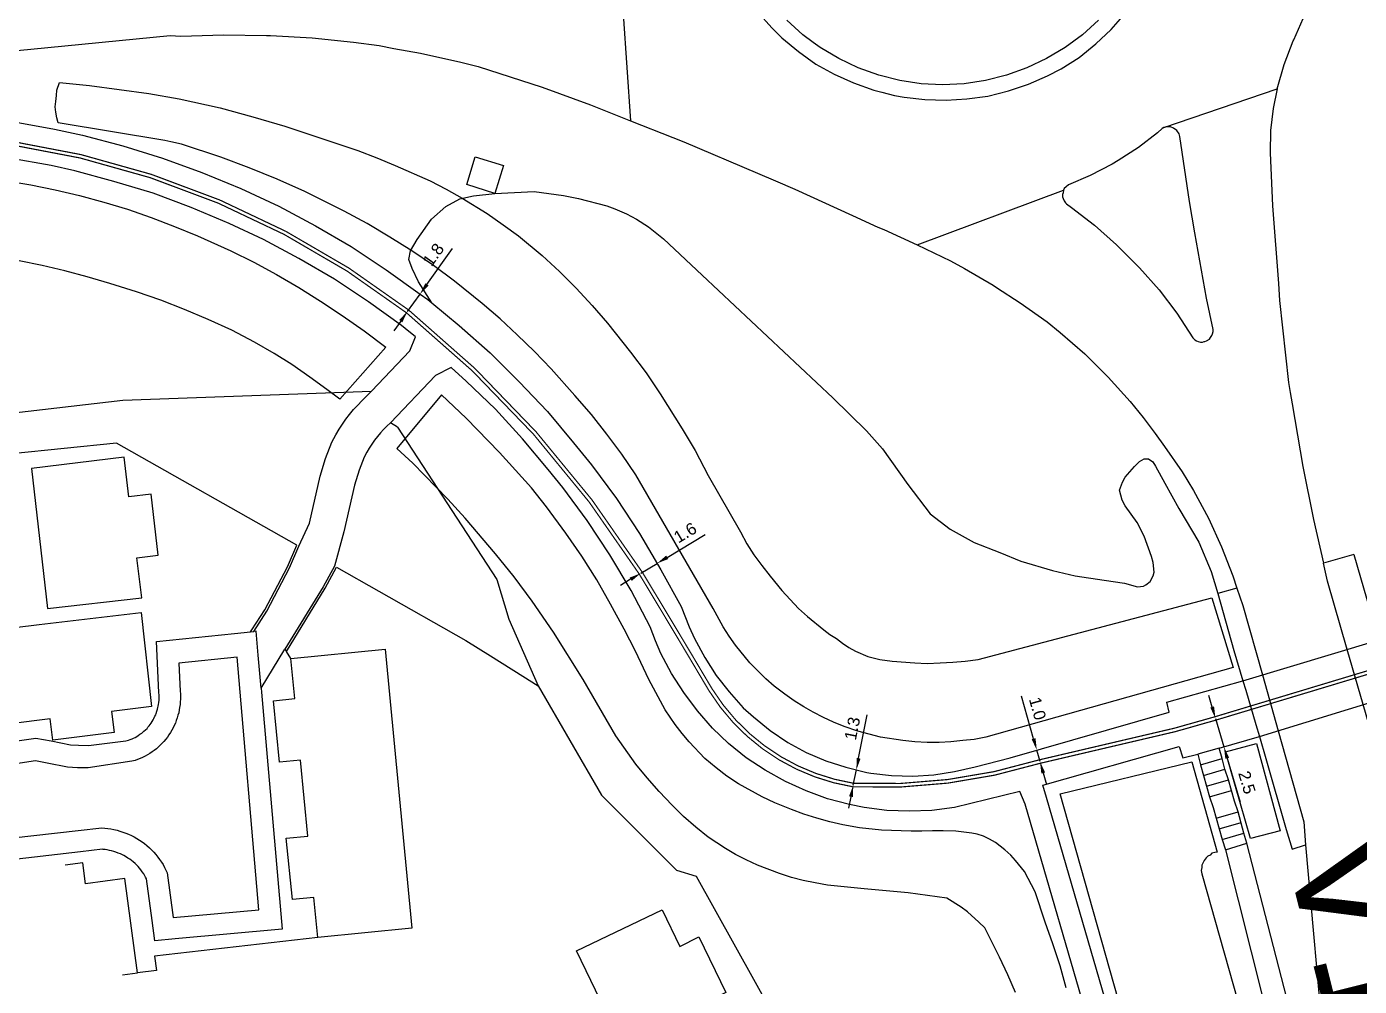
# Model space of a CAD drawing. Header units: millimetres. Extents: x 111502 to 977541, y 8702 to 1044108.
# Drawn here: x 488531.1 to 488643.5, y 238380.5 to 238461.4 of the extents above; entities that cross this region are included whole.
import ezdxf

# ---------------------------------------------------------------- set-up
doc = ezdxf.new("R2010")
doc.units = ezdxf.units.MM
doc.header["$LTSCALE"] = 0.25
doc.linetypes.add('DASHED2', pattern=[9.525, 6.35, -3.175])
for name, color, linetype in [('E HVSS As Laid Dimensions', 30, 'Continuous'), ('E HVSS As Laid HV', 10, 'Continuous'), ('X HVSS Site Background', 8, 'Continuous')]:
    doc.layers.add(name, color=color, linetype=linetype)
doc.styles.add('Arial', font='arial.ttf')
doc.dimstyles.new('HVSS AsLaid', dxfattribs={"dimtxt": 1, "dimasz": 1, "dimexe": 0, "dimexo": 0, "dimgap": 0.5, "dimtad": 1, "dimdec": 1, "dimzin": 1, "dimdsep": 46, "dimtxsty": 'Arial', "dimcen": 0.09, "dimadec": 0, "dimazin": 0, "dimtfac": 1, "dimtdec": 1, "dimtmove": 0, "dimatfit": 3, "dimfxl": 1, "dimtolj": 1, "dimtzin": 0, "dimarcsym": 0})

# ---------------------------------------------------------------- blocks, each defined once
blk = doc.blocks.new('OS MAP 060722')
at = {"layer": 'X HVSS Site Background'}
for points in [[(-217.83, -663.61), (-216.63, -664.96), (-215.78, -665.81), (-214.38, -666.96), (-212.93, -668.01), (-211.38, -668.86), (-209.73, -669.61), (-208.03, -670.21), (-207.34, -670.39), (-206.28, -670.66), (-205.48, -670.81), (-203.73, -671.01), (-201.93, -671.06), (-200.18, -670.96), (-198.43, -670.71), (-196.68, -670.26), (-194.98, -669.71), (-193.38, -669.01), (-192.23, -668.41), (-190.73, -667.46), (-189.33, -666.31), (-188.03, -665.11), (-186.83, -663.76)], [(-189.1, -664.32), (-190.45, -665.54), (-191.91, -666.63), (-193.48, -667.56), (-195.12, -668.34), (-196.84, -668.96), (-198.61, -669.4), (-200.41, -669.67), (-202.23, -669.76), (-204.05, -669.67), (-205.85, -669.4), (-207.62, -668.96), (-209.34, -668.34), (-210.99, -667.56), (-212.55, -666.63), (-213.15, -666.21), (-214.01, -665.54), (-215.36, -664.32)], [(-229.17, -663.82), (-228.54, -672.79)], [(-174.03, -670.11), (-173.43, -668.06), (-172.68, -666.06), (-172.63, -665.96), (-171.83, -664.16)], [(-295.23, -668.31), (-279.08, -666.76), (-267.33, -665.61), (-266.43, -665.66), (-262.83, -665.56), (-259.23, -665.61), (-258.88, -665.61), (-255.38, -665.81), (-251.88, -666.16), (-249.73, -666.46), (-248.49, -666.69), (-246.23, -667.11), (-242.83, -667.86), (-241.38, -668.21), (-235.98, -669.96), (-231.92, -671.45), (-231.63, -671.56), (-228.54, -672.79)], [(-179.53, -713.01), (-177.73, -718.91), (-198.58, -724.76), (-199.58, -724.96), (-200.53, -725.06), (-201.53, -725.16), (-202.53, -725.21), (-203.53, -725.21), (-204.58, -725.16), (-205.58, -725.06), (-207.48, -724.76), (-209.38, -724.26), (-210.53, -723.86), (-211.43, -723.51), (-212.28, -723.11), (-213.13, -722.66), (-213.93, -722.21), (-214.73, -721.71), (-215.53, -721.16), (-216.43, -720.46), (-217.13, -719.86), (-218.48, -718.51), (-219.68, -717.01), (-220.23, -716.26), (-220.73, -715.46), (-221.58, -713.91), (-228.08, -702.66), (-229.28, -700.91), (-230.53, -699.21), (-231.83, -697.56), (-233.23, -695.96), (-235.23, -693.71), (-236.63, -692.26), (-238.08, -690.86), (-239.53, -689.51), (-241.03, -688.21), (-243.38, -686.31), (-245.13, -685.01), (-246.98, -683.76), (-248.83, -682.61), (-250.73, -681.46), (-252.68, -680.41), (-255.98, -678.76), (-258.33, -677.71), (-260.68, -676.76), (-263.08, -675.86), (-266.38, -674.76), (-267.28, -674.56), (-267.78, -674.46), (-276.78, -672.96), (-276.88, -672.56), (-276.98, -672.06), (-277.03, -671.61), (-276.98, -671.16), (-276.93, -670.66), (-276.88, -670.21), (-276.68, -669.56)], [(-276.68, -669.56), (-274.13, -669.81), (-269.13, -670.51), (-266.58, -670.96), (-263.13, -671.71), (-260.38, -672.46), (-257.68, -673.26), (-253.13, -674.76), (-251.53, -675.31), (-249.93, -675.91), (-248.38, -676.56), (-245.43, -677.86), (-244.08, -678.56), (-242.73, -679.31), (-240.63, -680.61), (-239.28, -681.56), (-237.98, -682.51), (-235.98, -684.16), (-234.53, -685.51), (-233.13, -686.91), (-231.78, -688.36), (-230.48, -689.86), (-228.53, -692.31), (-227.23, -694.06), (-226.03, -695.81), (-224.18, -698.76), (-223.08, -700.61), (-221.98, -702.71), (-219.28, -707.46), (-218.73, -708.46), (-218.13, -709.41), (-217.48, -710.31), (-216.78, -711.21), (-215.78, -712.41), (-214.38, -713.91), (-213.63, -714.61), (-212.23, -715.71), (-211.73, -716.11), (-211.18, -716.46), (-210.68, -716.86), (-210.13, -717.21), (-209.58, -717.51), (-208.53, -717.96), (-207.53, -718.21), (-206.48, -718.36), (-204.58, -718.51), (-203.53, -718.56), (-202.43, -718.51), (-201.38, -718.46), (-200.33, -718.36), (-199.23, -718.21), (-179.53, -713.01)], [(-183.58, -673.36), (-174.03, -670.11)], [(-174.03, -670.11), (-174.38, -671.76), (-174.58, -673.61), (-174.63, -675.51), (-174.43, -679.96), (-173.93, -686.51), (-173.83, -687.96), (-173.08, -694.86), (-172.94, -695.72), (-172.78, -696.66), (-171.88, -701.96), (-170.98, -706.41), (-170.13, -710.11)], [(-280.63, -672.86), (-277.08, -673.51), (-274.73, -674.01), (-271.33, -674.91), (-267.98, -675.96), (-264.68, -677.16), (-261.38, -678.51), (-258.18, -680.01), (-255.08, -681.66), (-252.08, -683.41), (-249.13, -685.36), (-246.28, -687.41), (-245.63, -687.86), (-245.28, -688.15)], [(-228.54, -672.79), (-224.98, -674.21), (-224.03, -674.56), (-217.83, -677.22), (-216.33, -677.86), (-214.68, -678.56), (-209.82, -680.78), (-207.68, -681.76), (-207.18, -681.96), (-204.38, -683.26)], [(-192.03, -678.66), (-192.08, -678.86), (-192.13, -679.01), (-192.13, -679.21), (-192.08, -679.36), (-191.98, -679.56), (-191.88, -679.71), (-191.78, -679.81), (-191.38, -680.11), (-189.43, -681.61), (-187.58, -683.26), (-185.63, -685.21), (-183.98, -687.06), (-182.48, -689.01), (-181.13, -691.11), (-180.98, -691.26), (-180.83, -691.36), (-180.68, -691.41), (-180.48, -691.46), (-180.33, -691.46), (-180.18, -691.42), (-180.13, -691.41), (-179.98, -691.36), (-179.73, -691.21), (-179.64, -691.08), (-179.53, -690.91), (-179.48, -690.76), (-179.43, -690.56), (-179.43, -690.41), (-179.98, -687.76), (-180.98, -682.26), (-181.43, -679.61), (-182.23, -674.11), (-182.28, -673.91), (-182.48, -673.61), (-182.78, -673.41), (-183.03, -673.31), (-183.38, -673.31), (-183.58, -673.36)], [(-183.58, -673.36), (-183.73, -673.46), (-184.13, -673.81), (-185.73, -675.06), (-187.43, -676.16), (-187.93, -676.46), (-189.78, -677.41), (-191.63, -678.21), (-191.83, -678.36), (-191.98, -678.51), (-192.03, -678.66)], [(-250.38, -695.6), (-247.14, -692.21), (-246.67, -691.01), (-247.53, -690.31), (-247.83, -690.06), (-250.63, -688.06), (-253.48, -686.16), (-256.48, -684.41), (-259.48, -682.81), (-262.38, -681.46), (-265.58, -680.11), (-268.78, -678.91), (-272.08, -677.91), (-275.38, -677.01), (-277.38, -676.56), (-280.88, -675.96)], [(-239.97, -678.92), (-242.34, -678.18), (-241.62, -675.85), (-239.25, -676.58), (-239.97, -678.92)], [(-281.13, -677.86), (-279.08, -678.21), (-277.03, -678.61), (-274.98, -679.11), (-272.93, -679.66), (-270.93, -680.26), (-268.93, -680.96), (-266.98, -681.71), (-265.03, -682.51), (-262.23, -683.76), (-260.28, -684.71), (-258.38, -685.76), (-256.48, -686.86), (-254.68, -688.01), (-252.83, -689.21), (-250.98, -690.51), (-249.15, -691.89), (-253.04, -696.28)], [(-245.28, -688.15), (-246.4, -686.37), (-246.95, -685.25), (-247.21, -684.49), (-247.09, -683.76), (-246.53, -682.81), (-245.3, -681.09), (-244.1, -680.03), (-242.93, -679.39), (-241.78, -679.14), (-239.97, -678.92)], [(-239.97, -678.92), (-236.66, -678.75), (-234.18, -679.1), (-232.92, -679.35), (-230.52, -679.98), (-229.85, -680.22), (-228.87, -680.64), (-228.02, -681.09), (-227.03, -681.74), (-225.75, -682.75), (-222.5, -685.82), (-211.48, -696.15), (-208.66, -698.95), (-207.31, -700.47), (-205.17, -703.48), (-203.28, -705.93), (-201.6, -707.23), (-199.56, -708.35), (-197.42, -709.2), (-195.63, -709.94), (-192.98, -710.73), (-191.06, -711.16), (-188.61, -711.54), (-186.91, -711.78), (-185.81, -712.09), (-185.31, -712.04), (-185.09, -711.94), (-184.74, -711.65), (-184.47, -711.17), (-184.4, -710.86), (-184.49, -710.04), (-184.63, -709.55), (-185.24, -707.82), (-185.84, -706.68), (-186.84, -705.26), (-187.1, -704.79), (-187.33, -703.94), (-187.08, -703.26), (-186.85, -702.86), (-186.06, -701.94), (-185.63, -701.52), (-185.24, -701.29), (-184.88, -701.31), (-184.52, -701.55), (-184.29, -701.93), (-183.51, -703.35), (-182.32, -705.48), (-180.63, -708.32), (-179.59, -710.81), (-179.03, -712.66)], [(-204.38, -683.26), (-192.03, -678.66)], [(-253.04, -696.28), (-254.13, -695.46), (-255.58, -694.41), (-257.08, -693.36), (-258.58, -692.41), (-260.23, -691.46), (-262.13, -690.46), (-264.13, -689.56), (-266.13, -688.71), (-268.13, -687.91), (-270.18, -687.21), (-272.43, -686.51), (-274.33, -685.96), (-276.23, -685.46), (-278.13, -685.01), (-280.08, -684.61)], [(-204.38, -683.26), (-201.58, -684.61), (-200.38, -685.26), (-197.98, -686.66), (-197.69, -686.85), (-195.68, -688.16), (-193.43, -689.76), (-192.33, -690.66), (-190.23, -692.46), (-188.28, -694.41), (-186.43, -696.46), (-185.33, -697.81), (-184.32, -699.18), (-183.53, -700.26), (-182.03, -702.41), (-181.08, -703.96), (-179.83, -706.31), (-178.73, -708.71), (-177.78, -711.16), (-177.43, -712.21)], [(-245.28, -688.15), (-242.98, -690.06), (-240.38, -692.36), (-237.93, -694.81), (-235.53, -697.31), (-233.33, -699.96), (-231.83, -701.81), (-229.73, -704.66), (-227.78, -707.61), (-225.98, -710.66), (-224.28, -713.76), (-223.58, -715.46), (-223.13, -716.46), (-222.28, -718.06), (-221.33, -719.56), (-220.23, -720.96), (-219.03, -722.31), (-218.18, -723.06), (-216.78, -724.21), (-215.28, -725.21), (-213.73, -726.06), (-212.08, -726.76), (-210.38, -727.31), (-208.63, -727.76), (-208.28, -727.81), (-206.53, -728.01), (-204.73, -728.06), (-202.98, -727.96), (-201.23, -727.66), (-199.48, -727.26), (-196.53, -726.51), (-183.13, -722.66), (-183.33, -721.81), (-176.93, -720.01)], [(-183.87, -769.65), (-195.28, -730.41), (-195.73, -729.36), (-201.23, -730.71), (-203.13, -730.96), (-205.03, -731.01), (-206.93, -730.96), (-208.83, -730.71), (-210.08, -730.46), (-211.93, -729.96), (-213.73, -729.31), (-215.48, -728.51), (-217.18, -727.56), (-218.78, -726.51), (-220.28, -725.31), (-221.63, -724.01), (-222.88, -722.56), (-224.03, -721.01), (-225.08, -719.41), (-225.98, -717.71), (-226.43, -716.66), (-226.88, -715.46), (-228.48, -712.41), (-230.28, -709.41), (-232.18, -706.51), (-234.23, -703.71), (-235.48, -702.21), (-237.63, -699.61), (-239.93, -697.11), (-242.38, -694.76), (-243.64, -693.6), (-244.97, -694.28), (-248.78, -698.27)], [(-445.73, -714.68), (-430.6, -713.13), (-413.78, -710.98), (-402.28, -710.03), (-386.22, -707.5), (-370.56, -705.2), (-346.75, -703.23), (-336.79, -702.6), (-321.84, -701.39), (-310.58, -700.28), (-307.5, -699.98), (-295.94, -698.77), (-283.69, -697.8), (-271.32, -696.37)], [(-271.32, -696.37), (-250.38, -695.6)], [(-260.3, -715.86), (-259.18, -714.14), (-257.27, -710.49), (-256.48, -708.67), (-255.6, -706.74), (-254.7, -702.77), (-254.26, -701.28), (-253.71, -699.91), (-253.38, -699.28), (-253.1, -698.81), (-252.82, -698.38), (-252.53, -697.96), (-252.22, -697.57), (-251.89, -697.15), (-251.53, -696.77), (-251.17, -696.4), (-250.89, -696.13), (-250.38, -695.6)], [(-191.83, -745.91), (-192.33, -744.06), (-192.93, -742.21), (-193.58, -740.36), (-194.43, -737.81), (-195.33, -736.11), (-196.08, -735.16), (-196.48, -734.71), (-196.98, -734.26), (-197.78, -733.66), (-198.28, -733.36), (-198.78, -733.11), (-199.33, -732.96), (-199.78, -732.86), (-201.13, -732.71), (-202.18, -732.66), (-203.08, -732.66), (-203.98, -732.71), (-204.88, -732.71), (-207.38, -732.61), (-209.23, -732.41), (-210.63, -732.16), (-211.73, -731.91), (-212.83, -731.61), (-213.93, -731.26), (-214.98, -730.86), (-216.38, -730.31), (-217.43, -729.81), (-219.43, -728.71), (-220.43, -728.06), (-221.33, -727.36), (-222.28, -726.56), (-223.58, -725.16), (-224.18, -724.46), (-224.78, -723.71), (-225.63, -722.46), (-226.98, -719.91), (-228.13, -717.51), (-229.08, -715.66), (-230.23, -713.56), (-231.38, -711.51), (-232.63, -709.51), (-233.98, -707.56), (-235.63, -705.36), (-236.88, -703.76), (-239.58, -700.76), (-242.38, -697.86), (-244.47, -695.9), (-248.23, -700.42)], [(-248.78, -698.27), (-249.07, -698.54), (-249.35, -698.83), (-249.62, -699.12), (-249.87, -699.43), (-250.11, -699.74), (-250.34, -700.07), (-250.56, -700.4), (-250.76, -700.74), (-250.98, -701.16), (-251.42, -702.27), (-251.8, -703.53), (-252.69, -707.47), (-253.5, -710.35), (-254.45, -712.1), (-257.66, -717.35)], [(-248.19, -698.64), (-248.78, -698.27)], [(-248.19, -698.64), (-239.8, -711.47)], [(-260.45, -715.72), (-259.35, -714.04), (-257.45, -710.4), (-256.65, -708.57), (-271.87, -699.98), (-285.13, -701.33), (-295.15, -702.35), (-299.36, -702.74), (-310.58, -703.86), (-312.93, -704.09), (-314.75, -704.23), (-327.31, -705.48), (-329.18, -705.62), (-337.1, -706.42)], [(-196.08, -746.31), (-196.73, -744.81), (-197.43, -743.31), (-198.68, -740.86), (-199.18, -740.36), (-200.13, -739.51), (-200.68, -739.11), (-201.88, -738.36), (-205.13, -737.91), (-208.83, -737.56), (-211.93, -737.26), (-212.98, -737.06), (-213.98, -736.86), (-214.98, -736.61), (-215.98, -736.26), (-217.83, -735.56), (-218.78, -735.11), (-219.68, -734.66), (-220.53, -734.16), (-221.98, -733.21), (-223.03, -732.36), (-224.08, -731.46), (-225.03, -730.51), (-226.13, -729.36), (-227.13, -728.21), (-228.08, -727.06), (-229.78, -724.66), (-232.53, -719.91), (-235.03, -715.91), (-236.83, -713.31), (-238.33, -711.26), (-239.93, -709.31), (-242.48, -706.31), (-243.93, -704.71), (-246.88, -701.66), (-248.23, -700.42)], [(-269.74, -713.01), (-270.16, -709.66), (-268.34, -709.43), (-268.94, -704.27), (-270.81, -704.51), (-271.23, -701.17), (-279.04, -702.12), (-277.67, -713.93), (-269.74, -713.01)], [(-167.58, -709.36), (-170.13, -710.11)], [(-167.58, -709.36), (-166.18, -714.11), (-165.43, -716.56)], [(-257.54, -717.54), (-254.28, -712.2), (-253.32, -710.45), (-249.74, -712.47), (-242.41, -716.63), (-240.33, -717.92), (-237.61, -719.62), (-236.33, -720.43)], [(-163.78, -731.61), (-164.43, -730.16), (-166.77, -722.03), (-168.12, -717.37), (-169.78, -711.61), (-170.13, -710.11)], [(-239.8, -711.47), (-238.79, -714.81), (-236.33, -720.43)], [(-177.43, -712.21), (-179.03, -712.66)], [(-179.03, -712.66), (-177.68, -717.46), (-176.93, -720.01)], [(-177.43, -712.21), (-176.93, -713.66), (-175.28, -719.51), (-173.95, -724.23), (-171.78, -731.91), (-171.63, -733.86)], [(-292.97, -720.91), (-293.44, -717.12), (-278.37, -715.27), (-269.77, -714.27), (-268.92, -722.18), (-272.29, -722.6), (-272.06, -724.38), (-277.22, -725.02), (-277.44, -723.23), (-283.93, -724.03), (-283.72, -725.7), (-283.71, -725.81)], [(-282.59, -725.43), (-278.67, -724.85), (-277.36, -725.09), (-275.74, -725.42), (-275.07, -725.46), (-274.22, -725.47), (-271.08, -725.08), (-270.86, -725.02), (-270.71, -724.96), (-270.55, -724.9), (-270.42, -724.85), (-270.3, -724.79), (-270.16, -724.71), (-270.03, -724.63), (-269.89, -724.53), (-269.74, -724.44), (-269.65, -724.36), (-269.55, -724.28), (-269.29, -724.03), (-269.21, -723.94), (-269.11, -723.82), (-269.02, -723.71), (-268.94, -723.59), (-268.85, -723.45), (-268.78, -723.32), (-268.71, -723.19), (-268.62, -723), (-268.56, -722.88), (-268.52, -722.77), (-268.46, -722.59), (-268.41, -722.42), (-268.37, -722.28), (-268.34, -722.17), (-268.32, -722.02), (-268.3, -721.84), (-268.28, -721.64), (-268.27, -721.49), (-268.27, -721.39), (-268.28, -721.24), (-268.3, -721.01), (-268.5, -716.71), (-261.91, -716.03), (-260.56, -715.89)], [(-260.56, -715.89), (-260.45, -715.72)], [(-260.56, -715.89), (-260.3, -715.86)], [(-259.67, -720.65), (-259.91, -717.87), (-260.09, -715.84), (-260.3, -715.86)], [(-176.93, -720.01), (-165.43, -716.56)], [(-259.67, -720.65), (-257.66, -717.35)], [(-257.66, -717.35), (-257.54, -717.54)], [(-257.16, -718.14), (-257.54, -717.54)], [(-257.16, -718.14), (-249.21, -717.36), (-246.96, -740.88), (-254.9, -741.66)], [(-301.02, -735.57), (-275.08, -732.64), (-273.11, -732.43), (-272.85, -732.44), (-272.59, -732.47), (-272.33, -732.51), (-272.08, -732.56), (-271.82, -732.62), (-271.57, -732.69), (-271.33, -732.77), (-271.08, -732.86), (-270.84, -732.96), (-270.6, -733.06), (-270.37, -733.18), (-270.15, -733.31), (-269.93, -733.45), (-269.71, -733.59), (-269.5, -733.75), (-269.3, -733.91), (-269.08, -734.11), (-268.89, -734.29), (-268.71, -734.48), (-268.54, -734.68), (-268.38, -734.88), (-268.23, -735.09), (-268.08, -735.3), (-267.94, -735.52), (-267.82, -735.75), (-267.7, -735.98), (-267.59, -736.22), (-267.08, -739.99), (-259.86, -739.32), (-261.7, -718.02), (-266.61, -718.53), (-266.5, -720.89), (-266.48, -721.12), (-266.47, -721.35), (-266.47, -721.57), (-266.49, -721.8), (-266.51, -722.03), (-266.54, -722.26), (-266.57, -722.48), (-266.62, -722.71), (-266.68, -722.93), (-266.75, -723.15), (-266.82, -723.36), (-266.9, -723.58), (-267, -723.79), (-267.1, -723.99), (-267.2, -724.19), (-267.32, -724.39), (-267.44, -724.58), (-267.57, -724.77), (-267.71, -724.95), (-267.86, -725.13), (-268.01, -725.29), (-268.33, -725.6), (-268.5, -725.75), (-268.68, -725.89), (-268.87, -726.02), (-269.06, -726.15), (-269.26, -726.27), (-269.46, -726.38), (-269.66, -726.48), (-269.87, -726.57), (-270.08, -726.65), (-270.3, -726.73), (-270.57, -726.81), (-274.24, -727.37), (-275.14, -727.36), (-275.99, -727.31), (-277.72, -726.96), (-278.7, -726.78), (-282.23, -727.3)], [(-254.9, -741.66), (-255.24, -738.29), (-257.02, -738.45), (-257.55, -733.3), (-255.73, -733.13), (-256.34, -726.72), (-258.12, -726.89), (-258.62, -721.71), (-256.84, -721.52), (-257.16, -718.14)], [(-176.93, -720.01), (-176.68, -720.81), (-175.83, -723.71), (-175.53, -724.71)], [(-259.67, -720.65), (-259.64, -720.98), (-257.91, -740.95), (-266.91, -741.78), (-268.63, -741.94), (-268.86, -740.23), (-269.34, -736.73), (-269.42, -736.58), (-269.5, -736.42), (-269.57, -736.31), (-269.69, -736.14), (-269.82, -735.97), (-269.93, -735.83), (-270.05, -735.68), (-270.16, -735.56), (-270.3, -735.43), (-270.47, -735.28), (-270.61, -735.17), (-270.74, -735.07), (-270.9, -734.97), (-271.09, -734.84), (-271.24, -734.75), (-271.36, -734.69), (-271.53, -734.62), (-271.73, -734.54), (-271.92, -734.47), (-272.1, -734.41), (-272.27, -734.36), (-272.46, -734.32), (-272.64, -734.28), (-272.83, -734.25), (-272.99, -734.24), (-273.05, -734.23), (-274.89, -734.43), (-283.42, -735.43)], [(-236.33, -720.43), (-230.99, -729.67), (-224.66, -736), (-223, -736.49), (-216.52, -748.16), (-214.77, -751.31)], [(-175.53, -724.71), (-164.08, -721.21)], [(-178.38, -734.26), (-170.83, -764.31)], [(-181.98, -769.41), (-193.48, -729.86), (-193.78, -728.81), (-182.28, -725.56), (-181.98, -726.51), (-180.73, -726.21)], [(-178.93, -725.71), (-175.53, -724.71)], [(-176.28, -733.31), (-178.38, -726.01), (-175.78, -725.31), (-173.78, -732.66)], [(-175.53, -724.71), (-174.98, -726.56), (-173.28, -732.56), (-172.78, -734.21)], [(-178.93, -725.71), (-180.73, -726.21)], [(-180.73, -726.21), (-180.48, -727.11), (-180.23, -728.01), (-179.73, -729.81), (-179.43, -730.71), (-179.18, -731.61), (-178.93, -732.51), (-178.68, -733.41), (-178.38, -734.26)], [(-180.48, -727.11), (-178.68, -726.56)], [(-176.58, -733.71), (-176.83, -732.86), (-177.33, -731.06), (-177.63, -730.16), (-177.88, -729.26), (-178.13, -728.36), (-178.43, -727.46), (-178.68, -726.56), (-178.93, -725.71)], [(-180.78, -770.46), (-192.33, -729.56), (-181.23, -726.86), (-179.08, -734.46)], [(-180.23, -728.01), (-178.43, -727.46)], [(-179.98, -728.91), (-178.13, -728.36)], [(-179.73, -729.81), (-177.88, -729.26)], [(-179.18, -731.61), (-177.33, -731.06)], [(-178.93, -732.51), (-177.08, -731.96)], [(-178.68, -733.41), (-176.83, -732.86)], [(-173.78, -732.66), (-176.28, -733.31)], [(-179.08, -734.46), (-179.28, -734.51), (-179.53, -734.56), (-179.68, -734.71), (-179.88, -734.81), (-180.03, -734.96), (-180.18, -735.16), (-180.38, -735.56), (-180.38, -735.76), (-180.43, -736.01), (-180.38, -736.31), (-176.63, -749.61)], [(-178.38, -734.26), (-176.58, -733.71)], [(-171.88, -752.01), (-176.58, -733.71)], [(-172.78, -734.21), (-171.63, -733.86)], [(-171.63, -733.86), (-170.03, -751.66)], [(-270.08, -744.65), (-271.16, -736.7), (-274.47, -737.15), (-274.71, -735.37), (-276.18, -735.57)], [(-224.39, -742.41), (-222.77, -741.62), (-220.51, -746.31), (-222.13, -747.09), (-220.66, -750.15), (-227.87, -753.62), (-233.08, -742.79), (-225.88, -739.32), (-224.39, -742.41)], [(-254.9, -741.66), (-268.65, -743.25), (-268.49, -744.44), (-270.08, -744.65)], [(-271.35, -744.82), (-270.08, -744.65)]]:
    blk.add_lwpolyline(points, dxfattribs=at)
blk = doc.blocks.new('*D1831')
at = {"layer": 'Defpoints', "color": 0, "transparency": 16777216}
for p in [(488631.35, 238403.12), (488631.35, 238403.12), (488632.06, 238400.72)]:
    blk.add_point(p, dxfattribs=at)
at = {"layer": 'E HVSS As Laid Dimensions', "color": 0, "lineweight": -2, "transparency": 16777216}
for p, q in [((488631.07, 238404.08), (488630.79, 238405.04)), ((488631.35, 238403.12), (488632.06, 238400.72)), ((488632.34, 238399.76), (488633.43, 238396.07))]:
    blk.add_line(p, q, dxfattribs=at)
at = {"layer": 'E HVSS As Laid Dimensions', "color": 0, "transparency": 16777216}
for points in [[(488631.23, 238404.13), (488630.91, 238404.03), (488631.35, 238403.12)], [(488632.5, 238399.81), (488632.18, 238399.71), (488632.06, 238400.72)]]:
    blk.add_solid(points, dxfattribs=at)
at = {"layer": 'E HVSS As Laid Dimensions', "color": 0, "transparency": 16777216, "insert": (488634, 238397.72), "char_height": 1, "attachment_point": 5, "rotation": 286.3895, "style": 'Arial'}
blk.add_mtext('\\A1;2.5', dxfattribs=at)
blk = doc.blocks.new('*D1966')
at = {"layer": 'Defpoints', "color": 0, "transparency": 16777216}
for p in [(488564.3, 238438.9), (488563.25, 238437.44), (488563.25, 238437.44)]:
    blk.add_point(p, dxfattribs=at)
at = {"layer": 'E HVSS As Laid Dimensions', "color": 0, "lineweight": -2, "transparency": 16777216}
for p, q in [((488564.88, 238439.71), (488567.05, 238442.75)), ((488563.25, 238437.44), (488564.3, 238438.9)), ((488562.67, 238436.62), (488562.09, 238435.81))]:
    blk.add_line(p, q, dxfattribs=at)
at = {"layer": 'E HVSS As Laid Dimensions', "color": 0, "transparency": 16777216}
for points in [[(488564.75, 238439.81), (488565.02, 238439.62), (488564.3, 238438.9)], [(488562.54, 238436.72), (488562.81, 238436.52), (488563.25, 238437.44)]]:
    blk.add_solid(points, dxfattribs=at)
at = {"layer": 'E HVSS As Laid Dimensions', "color": 0, "transparency": 16777216, "insert": (488565.43, 238442.22), "char_height": 1, "attachment_point": 5, "rotation": 54.4623, "style": 'Arial'}
blk.add_mtext('\\A1;1.8', dxfattribs=at)
blk = doc.blocks.new('*D1967')
at = {"layer": 'Defpoints', "color": 0, "transparency": 16777216}
for p in [(488584.28, 238416.19), (488582.91, 238415.36), (488582.91, 238415.36)]:
    blk.add_point(p, dxfattribs=at)
at = {"layer": 'E HVSS As Laid Dimensions', "color": 0, "lineweight": -2, "transparency": 16777216}
for p, q in [((488585.14, 238416.7), (488588.33, 238418.62)), ((488582.91, 238415.36), (488584.28, 238416.19)), ((488582.05, 238414.85), (488581.2, 238414.34))]:
    blk.add_line(p, q, dxfattribs=at)
at = {"layer": 'E HVSS As Laid Dimensions', "color": 0, "transparency": 16777216}
for points in [[(488585.05, 238416.85), (488585.23, 238416.56), (488584.28, 238416.19)], [(488581.97, 238414.99), (488582.14, 238414.71), (488582.91, 238415.36)]]:
    blk.add_solid(points, dxfattribs=at)
at = {"layer": 'E HVSS As Laid Dimensions', "color": 0, "transparency": 16777216, "insert": (488586.65, 238418.78), "char_height": 1, "attachment_point": 5, "rotation": 30.9638, "style": 'Arial'}
blk.add_mtext('\\A1;1.6', dxfattribs=at)
blk = doc.blocks.new('*D1968')
at = {"layer": 'Defpoints', "color": 0, "transparency": 16777216}
for p in [(488601.08, 238398.78), (488600.82, 238397.5), (488600.82, 238397.5)]:
    blk.add_point(p, dxfattribs=at)
at = {"layer": 'E HVSS As Laid Dimensions', "color": 0, "lineweight": -2, "transparency": 16777216}
for p, q in [((488601.27, 238399.76), (488602, 238403.41)), ((488600.82, 238397.5), (488601.08, 238398.78)), ((488600.62, 238396.52), (488600.43, 238395.54))]:
    blk.add_line(p, q, dxfattribs=at)
at = {"layer": 'E HVSS As Laid Dimensions', "color": 0, "transparency": 16777216}
for points in [[(488601.11, 238399.79), (488601.43, 238399.72), (488601.08, 238398.78)], [(488600.46, 238396.55), (488600.79, 238396.49), (488600.82, 238397.5)]]:
    blk.add_solid(points, dxfattribs=at)
at = {"layer": 'E HVSS As Laid Dimensions', "color": 0, "transparency": 16777216, "insert": (488600.74, 238402.27), "char_height": 1, "attachment_point": 5, "rotation": 78.6901, "style": 'Arial'}
blk.add_mtext('\\A1;1.3', dxfattribs=at)
blk = doc.blocks.new('*D1969')
at = {"layer": 'Defpoints', "color": 0, "transparency": 16777216}
for p in [(488616.29, 238400.44), (488616.56, 238399.48), (488616.56, 238399.48)]:
    blk.add_point(p, dxfattribs=at)
at = {"layer": 'E HVSS As Laid Dimensions', "color": 0, "lineweight": -2, "transparency": 16777216}
for p, q in [((488616.02, 238401.41), (488615.01, 238404.99)), ((488616.56, 238399.48), (488616.29, 238400.44)), ((488616.83, 238398.52), (488617.11, 238397.56))]:
    blk.add_line(p, q, dxfattribs=at)
at = {"layer": 'E HVSS As Laid Dimensions', "color": 0, "transparency": 16777216}
for points in [[(488616.18, 238401.45), (488615.86, 238401.36), (488616.29, 238400.44)], [(488616.99, 238398.56), (488616.67, 238398.47), (488616.56, 238399.48)]]:
    blk.add_solid(points, dxfattribs=at)
at = {"layer": 'E HVSS As Laid Dimensions', "color": 0, "transparency": 16777216, "insert": (488616.35, 238403.95), "char_height": 1, "attachment_point": 5, "rotation": 285.7808, "style": 'Arial'}
blk.add_mtext('\\A1;1.0', dxfattribs=at)

msp = doc.modelspace()

# ---------------------------------------------------------------- linework, layer by layer
at = {"lineweight": 0}
msp.add_circle((488727.82, 239008.33), 11388.42, dxfattribs=at)
at = {"layer": 'E HVSS As Laid HV', "linetype": 'DASHED2', "lineweight": 0, "flags": 128}
for points in [[(488049.85, 238361.02, 0.1, 0.1, 0.043292), (488055.85, 238356.46, 0.1, 0.1, 0.249429), (488065.34, 238357.03, 0.1, 0.1, -0.12676), (488071.38, 238359.34, 0.1, 0.1, 0), (488082.16, 238361.79, 0.1, 0.1, 0.073615), (488100.17, 238368.51, 0.1, 0.1, 0), (488104.21, 238370.57, 0.1, 0.1, -0.125377), (488106.89, 238371.25, 0.1, 0.1, 0.140227), (488109.58, 238371.64, 0.1, 0.1, -0.055552), (488120.71, 238376.61, 0.1, 0.1, -0.03367), (488143.51, 238381.21, 0.1, 0.1, 0), (488185.48, 238388.09, 0.1, 0.1, 0), (488205.47, 238391.37, 0.1, 0.1, 0), (488227.58, 238394.9, 0.1, 0.1, 0), (488242.52, 238397.22, 0.1, 0.1, 0.044719), (488268.73, 238403.64, 0.1, 0.1, 0.028304), (488299.33, 238416.07, 0.1, 0.1, -0.027034), (488335.25, 238429.66, 0.1, 0.1, -0.034397), (488384.74, 238437.84, 0.1, 0.1, 0), (488429.8, 238443.46, 0.1, 0.1, 0), (488477.01, 238448.67, 0.1, 0.1, 0), (488506.34, 238451.72, 0.1, 0.1, -0.044149), (488529.62, 238451.53, 0.1, 0.1, -0.127565), (488563.16, 238437.32, 0.1, 0.1, -0.080259), (488582.78, 238415.29, 0.1, 0.1, -0.002449), (488588.66, 238405.45, 0.1, 0.1, 0.217389), (488600.8, 238397.35, 0.1, 0.1, 0.086441), (488616.6, 238399.34, 0.1, 0.1, 0), (488627.95, 238402, 0.1, 0.1, 0), (488631.4, 238402.98, 0.1, 0.1, 0), (488646.35, 238407.49, 0.1, 0.1, 0), (488658.59, 238411.38, 0.1, 0.1, 0.051422), (488672.85, 238417.51, 0.1, 0.1, 0.113478), (488681.51, 238426.85, 0.1, 0.1, 0.125867), (488686.78, 238443.08, 0.1, 0.1, -0.336809), (488688, 238444.36, 0.1, 0.1, 0), (488693.36, 238444.82, 0.1, 0.1, 0), (488708.54, 238446.1, 0.1, 0.1, 0.084786), (488731.8, 238452.7, 0.1, 0.1, 0.047226), (488745.23, 238462.25, 0.1, 0.1, 0), (488760.22, 238467.87, 0.1, 0.1, 0.158284), (488761.41, 238468.98, 0.1, 0.1, -0.065128), (488766.61, 238472.66, 0.1, 0.1, -0.103015), (488776.98, 238474.94, 0.1, 0.1, -0.031939), (488809.75, 238477.25, 0.1, 0.1, -0.050483), (488838.51, 238474.38, 0.1, 0.1, -0.067758), (488842.86, 238471.99, 0.1, 0.1, 0.080177), (488858.21, 238467.41, 0.1, 0.1, 0.060601), (488901.26, 238467.09, 0.1, 0.1, 0), (488911.18, 238468.82, 0.1, 0.1, 0.049707), (488942.45, 238479.06, 0.1, 0.1, 0.013298), (488964.18, 238490.44, 0.1, 0.1, -0.022655), (488978.74, 238497.39, 0.1, 0.1, 0.196232), (488980.14, 238498.97, 0.1, 0.1, -0.253489), (488982.13, 238501.17, 0.1, 0.1, 0), (488987.85, 238502.85, 0.1, 0.1, -0.016852), (489028.65, 238511.53, 0.1, 0.1, 0), (489064.68, 238519.37, 0.1, 0.1, 0), (489092.6, 238525.94, 0.1, 0.1, 0), (489110.62, 238530.22, 0.1, 0.1, -0.168964), (489113.8, 238529.89, 0.1, 0.1, 0.155476), (489117.28, 238529.55, 0.1, 0.1, -0.044111), (489125.18, 238530.67, 0.1, 0.1, -0.065922), (489143.9, 238528.42, 0.1, 0.1, 0.123292), (489167.74, 238528.23, 0.1, 0.1, 0), (489177.87, 238530.79, 0.1, 0.1, 0.111936), (489198.83, 238544.03, 0.1, 0.1, -0.120963), (489214.56, 238557.05, 0.1, 0.1, -0.063814), (489237.49, 238563.51, 0.1, 0.1, -0.04178), (489258.82, 238564.44, 0.1, 0.1, 0.048643), (489279.28, 238566.29, 0.1, 0.1, 0.064939), (489307.78, 238576.11, 0.1, 0.1, 0.053659), (489329.53, 238588.55, 0.1, 0.1, 0), (489351.03, 238605.07, 0.1, 0.1, 0.156242), (489352.91, 238608.36, 0.1, 0.1, -0.231021), (489354.62, 238611.15, 0.1, 0.1, 0), (489363.78, 238616.2, 0.1, 0.1, 0), (489402.16, 238633.68, 0.1, 0.1, 0), (489449.01, 238656.56, 0.1, 0.1, 0), (489479.46, 238672.61, 0.1, 0.1, 0), (489499.38, 238683.44, 0.1, 0.1, 0), (489523.44, 238697.17, 0.1, 0.1, -0.050111), (489544.38, 238705.31, 0.1, 0.1, -0.210516), (489546.71, 238704.83, 0.1, 0.1, 0.12699), (489550.26, 238704.55, 0.1, 0.1, 0), (489562.86, 238706.37, 0.1, 0.1, 0.051967), (489592.85, 238713.33, 0.1, 0.1, 0.039736), (489612.67, 238723.9, 0.1, 0.1, 0.361899), (489612.77, 238731.59, 0.1, 0.1, -0.0428), (489604.8, 238743.89, 0.1, 0.1, 0), (489596.89, 238759.27, 0.1, 0.1, 0), (489594.54, 238764.02, 0.1, 0.1, 0), (489593.42, 238771.07, 0.1, 0.1, -0.047395), (489588.97, 238792.2, 0.1, 0.1, -0.061151), (489591.75, 238813.07, 0.1, 0.1, 0), (489595.98, 238834.74, 0.1, 0.1, 0.029056), (489599.1, 238866.68, 0.1, 0.1, 0.042858), (489598.56, 238879.21, 0.1, 0.1, 0.096718), (489597.5, 238885.39, 0.1, 0.1, -0.085047), (489596.76, 238891.13, 0.1, 0.1, 0.025248), (489594.56, 238918.33, 0.1, 0.1, 0.02521), (489591.84, 238934.92, 0.1, 0.1, 0.025218), (489581.22, 238973.22, 0.1, 0.1, 0.025213), (489565.46, 239002.07, 0.1, 0.1, 0.025205), (489546.57, 239036.34, 0.1, 0.1, 0), (489544.96, 239039.08, 0.1, 0.1, 0.194566), (489543.81, 239040.19, 0.1, 0.1, -0.145758), (489542.41, 239040.99, 0.1, 0.1, 0), (489537.48, 239049.1, 0.1, 0.1, 0), (489519.68, 239080.29, 0.1, 0.1, 0), (489507.11, 239101.87, 0.1, 0.1, 0), (489499.11, 239115.39, 0.1, 0.1, 0), (489490.47, 239133.02, 0.1, 0.1, 0), (489471.33, 239163.83, 0.1, 0.1, 0.055115), (489460.23, 239181, 0.1, 0.1, 0), (489453.38, 239190.45, 0.1, 0.1, 0.108248), (489437.19, 239204.77, 0.1, 0.1, 0.054478), (489419.75, 239213.02, 0.1, 0.1, -0.118377), (489406.27, 239222.88, 0.1, 0.1, -0.097572), (489404.24, 239227.84, 0.1, 0.1, 0.101231), (489402.16, 239232.92, 0.1, 0.1, 0), (489400.41, 239235.05, 0.1, 0.1, 0.070019), (489396.51, 239240.09, 0.1, 0.1, -0.114252), (489392.53, 239245.39, 0.1, 0.1, -0.087192), (489389.88, 239255.92, 0.1, 0.1, 0.121054), (489386.88, 239268.63, 0.1, 0.1, 0), (489381.75, 239277.65, 0.1, 0.1, 0.076698), (489372.45, 239289.31, 0.1, 0.1, 0.012905), (489361.73, 239299.59, 0.1, 0.1, 0), (489343.52, 239317.12, 0.1, 0.1, 0), (489327.34, 239331.64, 0.1, 0.1, 0), (489306.92, 239348.75, 0.1, 0.1, 0), (489285.69, 239365.47, 0.1, 0.1, 0), (489268.57, 239378, 0.1, 0.1, 0), (489253.71, 239388.34, 0.1, 0.1, 0), (489242.89, 239395.37, 0.1, 0.1, 0), (489223.37, 239407.42, 0.1, 0.1, 0.016988), (489205.19, 239419.3, 0.1, 0.1, 0.025408), (489177.73, 239434.18, 0.1, 0.1, 0.030045), (489164.41, 239438.69, 0.1, 0.1, -0.057176), (489150.03, 239445.16, 0.1, 0.1, -0.037373), (489141.44, 239451.21, 0.1, 0.1, 0.04562), (489132.99, 239455.68, 0.1, 0.1, 0), (489119.04, 239462.12, 0.1, 0.1, 0), (489087.45, 239474.35, 0.1, 0.1, 0), (489025.8, 239496.68, 0.1, 0.1, 0), (489006.21, 239504.02, 0.1, 0.1, 0.132612), (488975.41, 239504.8, 0.1, 0.1, -0.212231), (488951.2, 239510.67, 0.1, 0.1, 0.043695), (488943.77, 239517.74, 0.1, 0.1, 0.073111), (488938.41, 239520.89, 0.1, 0.1, -0.136067), (488930.43, 239528.17, 0.1, 0.1, 0.125496), (488912.91, 239547.6, 0.1, 0.1, 0), (488879.42, 239567.37, 0.1, 0.1, 0), (488857.94, 239581.18, 0.1, 0.1, 0), (488850.02, 239586.68, 0.1, 0.1, 0), (488844.68, 239590.64, 0.1, 0.1, 0), (488820.98, 239607.87, 0.1, 0.1, 0), (488807.42, 239617.84, 0.1, 0.1, 0), (488783.69, 239637.76, 0.1, 0.1, 0.055588), (488773.84, 239643.1, 0.1, 0.1, 0), (488769.47, 239645.13, 0.1, 0.1, 0.102418), (488748.49, 239647.44, 0.1, 0.1, 0.010269), (488739.83, 239646.32, 0.1, 0.1, 0.017149), (488721.17, 239642.71, 0.1, 0.1, 0), (488703.52, 239638.29, 0.1, 0.1, 0), (488684.74, 239633.45, 0.1, 0.1, -0.348232), (488679.83, 239636.65, 0.1, 0.1, 0), (488672.71, 239654.18, 0.1, 0.1, 0), (488665.06, 239672.4, 0.1, 0.1, 0.02461), (488661.23, 239676.83, 0.1, 0.1, -0.098784), (488653.56, 239694.35, 0.1, 0.1, 0), (488649.58, 239710.12, 0.1, 0.1, -0.152415), (488652.39, 239736.71, 0.1, 0.1, -0.114865), (488665.19, 239753.47, 0.1, 0.1, 0), (488671.19, 239758.28, 0.1, 0.1, 0), (488691.64, 239774.48, 0.1, 0.1, 0), (488702.05, 239782.38, 0.1, 0.1, -0.376272), (488709.53, 239781.64, 0.1, 0.1, 0), (488717.14, 239773.86, 0.1, 0.1, 0.098671), (488741.06, 239758.61, 0.1, 0.1, 0.116217), (488770.49, 239757.14, 0.1, 0.1, 0.128766), (488794.57, 239769.23, 0.1, 0.1, 0), (488836.78, 239807.94, 0.1, 0.1, 0.031698), (488855.86, 239830.26, 0.1, 0.1, 0), (488860.55, 239837.2, 0.1, 0.1, 0.031202), (488871.92, 239859.41, 0.1, 0.1, -0.045048), (488875.94, 239864.93, 0.1, 0.1, -0.389021), (488888.07, 239866.08, 0.1, 0.1, 0), (488899.33, 239854.6, 0.1, 0.1, 0), (488913.45, 239843.59, 0.1, 0.1, 0.027841), (488927.62, 239835.21, 0.1, 0.1, 0.088194), (488930.11, 239834.48, 0.1, 0.1, 0.318129), (488938.74, 239839.68, 0.1, 0.1, 0), (488940.4, 239843.92, 0.1, 0.1, -0.032054), (488947.78, 239860.82, 0.1, 0.1, -0.037197), (488956.38, 239875.37, 0.1, 0.1, -0.03843), (488972.34, 239892.52, 0.1, 0.1, 0.137003), (488976.85, 239901.59, 0.1, 0.1, -0.161376), (488977.29, 239902.14, 0.1, 0.1, 0), (488982.99, 239906.9, 0.1, 0.1, 0.21523), (488985.18, 239911.3, 0.1, 0.1, -0.261004), (488988.12, 239915.42, 0.1, 0.1, 0.187052), (488996.14, 239926.23, 0.1, 0.1, 0.042505), (488996.49, 239930.79, 0.1, 0.1, -0.142832), (489002.02, 239950.68, 0.1, 0.1, 0), (489005.8, 239958.18, 0.1, 0.1, 0), (489021.42, 239990.65, 0.1, 0.1, 0), (489030.51, 240012.64, 0.1, 0.1, 0), (489038.79, 240034.31, 0.1, 0.1, 0.012521), (489051.8, 240074.49, 0.1, 0.1, 0), (489059.54, 240100.02, 0.1, 0.1, -0.110114), (489063.24, 240104.92, 0.1, 0.1, 0), (489070.58, 240110.7, 0.1, 0.1, 0.107077), (489074.92, 240117.33, 0.1, 0.1, 0), (489079.82, 240129.38, 0.1, 0.1, 0.11373), (489079.66, 240146.42, 0.1, 0.1, 0.081361), (489074.98, 240156.98, 0.1, 0.1, -0.198321), (489073.44, 240166.24, 0.1, 0.1, 0), (489079.06, 240198.91, 0.1, 0.1, 0), (489085.08, 240242.29, 0.1, 0.1, -0.03024), (489090.29, 240267.72, 0.1, 0.1, -0.040459), (489096.64, 240283.57, 0.1, 0.1, -0.050094), (489111.41, 240306.54, 0.1, 0.1, -0.049248), (489128.07, 240322.85, 0.1, 0.1, -0.02313), (489148.44, 240335.69, 0.1, 0.1, 0), (489158.22, 240339.81, 0.1, 0.1, -0.164254), (489161.9, 240339.68, 0.1, 0.1, 0.047454), (489168.95, 240337.55, 0.1, 0.1, 0.038339), (489182.83, 240334.86, 0.1, 0.1, 0.007658), (489207.17, 240331.98, 0.1, 0.1, 0), (489258.74, 240328.12, 0.1, 0.1, 0.121539), (489278.04, 240331.66, 0.1, 0.1, 0), (489290.08, 240337.65, 0.1, 0.1, -0.095709), (489293.83, 240338.47, 0.1, 0.1, 0), (489321.41, 240337.61, 0.1, 0.1, -0.02822), (489351.71, 240334.75, 0.1, 0.1, 0), (489380.5, 240329.24, 0.1, 0.1, -0.031168), (489392.81, 240326, 0.1, 0.1, 0), (489421.36, 240315.95, 0.1, 0.1, 0), (489433.23, 240310.78, 0.1, 0.1, 0.21112), (489435.97, 240310.9, 0.1, 0.1, 0), (489461.38, 240322.24, 0.1, 0.1, 0.048039), (489480.41, 240334.36, 0.1, 0.1, 0.379008), (489481.43, 240349.32, 0.1, 0.1, 0), (489473.12, 240359.43, 0.1, 0.1, 0), (489464.28, 240371.9, 0.1, 0.1, 0), (489457.35, 240379.76, 0.1, 0.1, -0.186401), (489454.96, 240390.71, 0.1, 0.1, 0), (489456.97, 240401.6, 0.1, 0.1, 0.138043), (489455.74, 240415.17, 0.1, 0.1, 0.069733), (489432.09, 240444.23, 0.1, 0.1, -0.051536), (489411.16, 240468.92, 0.1, 0.1, 0), (489403.19, 240481.87, 0, 0, 0)], [(488050.05, 238361.24, 0.1, 0.1, 0.043174), (488055.99, 238356.72, 0.1, 0.1, 0.248611), (488065.18, 238357.28, 0.1, 0.1, -0.126241), (488071.33, 238359.64, 0.1, 0.1, 0), (488082.1, 238362.09, 0.1, 0.1, 0.07364), (488100.03, 238368.77, 0.1, 0.1, 0), (488104.07, 238370.84, 0.1, 0.1, -0.126099), (488106.91, 238371.55, 0.1, 0.1, 0.140405), (488109.44, 238371.91, 0.1, 0.1, -0.055507), (488120.62, 238376.9, 0.1, 0.1, -0.033672), (488143.47, 238381.5, 0.1, 0.1, 0), (488185.43, 238388.38, 0.1, 0.1, 0), (488205.42, 238391.66, 0.1, 0.1, 0), (488227.54, 238395.2, 0.1, 0.1, 0), (488242.48, 238397.52, 0.1, 0.1, 0.04472), (488268.63, 238403.92, 0.1, 0.1, 0.028307), (488299.21, 238416.34, 0.1, 0.1, -0.027045), (488335.17, 238429.95, 0.1, 0.1, -0.034402), (488384.7, 238438.14, 0.1, 0.1, 0), (488429.76, 238443.76, 0.1, 0.1, 0), (488476.98, 238448.97, 0.1, 0.1, 0), (488506.31, 238452.02, 0.1, 0.1, -0.044201), (488529.67, 238451.82, 0.1, 0.1, -0.12758), (488563.35, 238437.55, 0.1, 0.1, -0.08028), (488583.04, 238415.44, 0.1, 0.1, -0.002449), (488588.92, 238405.61, 0.1, 0.1, 0.217086), (488600.84, 238397.65, 0.1, 0.1, 0.086403), (488616.52, 238399.63, 0.1, 0.1, 0), (488627.87, 238402.29, 0.1, 0.1, 0), (488631.31, 238403.26, 0.1, 0.1, 0), (488646.26, 238407.77, 0.1, 0.1, 0), (488658.5, 238411.67, 0.1, 0.1, 0.05138), (488672.69, 238417.76, 0.1, 0.1, 0.113416), (488681.25, 238427, 0.1, 0.1, 0.125962), (488686.48, 238443.1, 0.1, 0.1, -0.339832), (488687.96, 238444.66, 0.1, 0.1, 0), (488693.34, 238445.12, 0.1, 0.1, 0), (488708.51, 238446.4, 0.1, 0.1, 0.084732), (488731.66, 238452.96, 0.1, 0.1, 0.047347), (488745.07, 238462.51, 0.1, 0.1, 0), (488760.11, 238468.15, 0.1, 0.1, 0.162168), (488761.17, 238469.17, 0.1, 0.1, -0.06573), (488766.48, 238472.93, 0.1, 0.1, -0.102929), (488776.96, 238475.24, 0.1, 0.1, -0.031922), (488809.75, 238477.55, 0.1, 0.1, -0.050528), (488838.6, 238474.67, 0.1, 0.1, -0.067715), (488843.01, 238472.25, 0.1, 0.1, 0.080034), (488858.25, 238467.7, 0.1, 0.1, 0.060588), (488901.21, 238467.39, 0.1, 0.1, 0), (488911.12, 238469.12, 0.1, 0.1, 0.049687), (488942.33, 238479.33, 0.1, 0.1, 0.013296), (488964.03, 238490.71, 0.1, 0.1, -0.022647), (488978.61, 238497.67, 0.1, 0.1, 0.193917), (488979.86, 238499.06, 0.1, 0.1, -0.252862), (488982.04, 238501.45, 0.1, 0.1, 0), (488987.78, 238503.14, 0.1, 0.1, -0.016853), (489028.59, 238511.82, 0.1, 0.1, 0), (489064.61, 238519.66, 0.1, 0.1, 0), (489092.53, 238526.23, 0.1, 0.1, 0), (489110.55, 238530.52, 0.1, 0.1, -0.168715), (489113.92, 238530.16, 0.1, 0.1, 0.155124), (489117.22, 238529.85, 0.1, 0.1, -0.044132), (489125.17, 238530.97, 0.1, 0.1, -0.065944), (489143.98, 238528.71, 0.1, 0.1, 0.123286), (489167.67, 238528.53, 0.1, 0.1, 0), (489177.78, 238531.08, 0.1, 0.1, 0.111773), (489198.61, 238544.22, 0.1, 0.1, -0.120876), (489214.43, 238557.32, 0.1, 0.1, -0.063842), (489237.45, 238563.81, 0.1, 0.1, -0.041776), (489258.83, 238564.74, 0.1, 0.1, 0.048626), (489279.22, 238566.58, 0.1, 0.1, 0.06495), (489307.66, 238576.38, 0.1, 0.1, 0.053666), (489329.35, 238588.79, 0.1, 0.1, 0), (489350.84, 238605.3, 0.1, 0.1, 0.154962), (489352.61, 238608.4, 0.1, 0.1, -0.230512), (489354.46, 238611.41, 0.1, 0.1, 0), (489363.65, 238616.47, 0.1, 0.1, 0), (489402.03, 238633.95, 0.1, 0.1, 0), (489448.88, 238656.83, 0.1, 0.1, 0), (489479.31, 238672.88, 0.1, 0.1, 0), (489499.23, 238683.7, 0.1, 0.1, 0), (489523.3, 238697.43, 0.1, 0.1, -0.050147), (489544.31, 238705.6, 0.1, 0.1, -0.207652), (489546.85, 238705.1, 0.1, 0.1, 0.125589), (489550.21, 238704.84, 0.1, 0.1, 0), (489562.82, 238706.66, 0.1, 0.1, 0.051952), (489592.74, 238713.61, 0.1, 0.1, 0.039635), (489612.48, 238724.13, 0.1, 0.1, 0.359879), (489612.54, 238731.41, 0.1, 0.1, -0.042815), (489604.54, 238743.75, 0.1, 0.1, 0), (489596.62, 238759.13, 0.1, 0.1, 0), (489594.24, 238763.97, 0.1, 0.1, 0), (489593.13, 238771, 0.1, 0.1, -0.047388), (489588.67, 238792.18, 0.1, 0.1, -0.061178), (489591.46, 238813.14, 0.1, 0.1, 0), (489595.68, 238834.8, 0.1, 0.1, 0.029052), (489598.8, 238866.69, 0.1, 0.1, 0.042938), (489598.26, 238879.2, 0.1, 0.1, 0.097227), (489597.22, 238885.29, 0.1, 0.1, -0.085031), (489596.46, 238891.14, 0.1, 0.1, 0.025241), (489594.26, 238918.3, 0.1, 0.1, 0.025212), (489591.54, 238934.86, 0.1, 0.1, 0.025205), (489580.94, 238973.11, 0.1, 0.1, 0.025209), (489565.2, 239001.93, 0.1, 0.1, 0.025217), (489546.32, 239036.19, 0.1, 0.1, 0), (489544.69, 239038.94, 0.1, 0.1, 0.193895), (489543.72, 239039.9, 0.1, 0.1, -0.146508), (489542.17, 239040.81, 0.1, 0.1, 0), (489537.22, 239048.95, 0.1, 0.1, 0), (489519.42, 239080.14, 0.1, 0.1, 0), (489506.86, 239101.72, 0.1, 0.1, 0), (489498.85, 239115.24, 0.1, 0.1, 0), (489490.21, 239132.87, 0.1, 0.1, 0), (489471.07, 239163.68, 0.1, 0.1, 0.055175), (489460, 239180.82, 0.1, 0.1, 0), (489453.14, 239190.28, 0.1, 0.1, 0.108277), (489437.04, 239204.51, 0.1, 0.1, 0.054523), (489419.64, 239212.74, 0.1, 0.1, -0.118571), (489406.03, 239222.7, 0.1, 0.1, -0.097913), (489403.95, 239227.78, 0.1, 0.1, 0.100977), (489401.92, 239232.74, 0.1, 0.1, 0), (489400.16, 239234.88, 0.1, 0.1, 0.070179), (489396.31, 239239.87, 0.1, 0.1, -0.114052), (489392.26, 239245.27, 0.1, 0.1, -0.087286), (489389.58, 239255.91, 0.1, 0.1, 0.121107), (489386.61, 239268.48, 0.1, 0.1, 0), (489381.49, 239277.5, 0.1, 0.1, 0.076731), (489372.24, 239289.09, 0.1, 0.1, 0.012915), (489361.52, 239299.37, 0.1, 0.1, 0), (489343.32, 239316.9, 0.1, 0.1, 0), (489327.14, 239331.41, 0.1, 0.1, 0), (489306.74, 239348.52, 0.1, 0.1, 0), (489285.51, 239365.23, 0.1, 0.1, 0), (489268.39, 239377.76, 0.1, 0.1, 0), (489253.54, 239388.09, 0.1, 0.1, 0), (489242.73, 239395.11, 0.1, 0.1, 0), (489223.2, 239407.17, 0.1, 0.1, 0.016995), (489205.03, 239419.04, 0.1, 0.1, 0.025401), (489177.6, 239433.91, 0.1, 0.1, 0.03004), (489164.32, 239438.4, 0.1, 0.1, -0.0572), (489149.88, 239444.9, 0.1, 0.1, -0.037316), (489141.26, 239450.96, 0.1, 0.1, 0.045568), (489132.87, 239455.4, 0.1, 0.1, 0), (489118.92, 239461.85, 0.1, 0.1, 0), (489087.34, 239474.07, 0.1, 0.1, 0), (489025.69, 239496.4, 0.1, 0.1, 0), (489006.12, 239503.73, 0.1, 0.1, 0.132604), (488975.47, 239504.51, 0.1, 0.1, -0.213003), (488950.97, 239510.47, 0.1, 0.1, 0.043698), (488943.59, 239517.5, 0.1, 0.1, 0.073267), (488938.29, 239520.61, 0.1, 0.1, -0.136367), (488930.17, 239528.03, 0.1, 0.1, 0.125512), (488912.75, 239547.34, 0.1, 0.1, 0), (488879.26, 239567.11, 0.1, 0.1, 0), (488857.77, 239580.93, 0.1, 0.1, 0), (488849.84, 239586.44, 0.1, 0.1, 0), (488844.5, 239590.4, 0.1, 0.1, 0), (488820.8, 239607.63, 0.1, 0.1, 0), (488807.24, 239617.61, 0.1, 0.1, 0), (488783.51, 239637.52, 0.1, 0.1, 0.055558), (488773.72, 239642.83, 0.1, 0.1, 0), (488769.36, 239644.85, 0.1, 0.1, 0.102319), (488748.52, 239647.14, 0.1, 0.1, 0.010265), (488739.88, 239646.03, 0.1, 0.1, 0.017145), (488721.24, 239642.42, 0.1, 0.1, 0), (488703.59, 239638, 0.1, 0.1, 0), (488684.79, 239633.16, 0.1, 0.1, -0.349058), (488679.55, 239636.54, 0.1, 0.1, 0), (488672.43, 239654.07, 0.1, 0.1, 0), (488664.8, 239672.25, 0.1, 0.1, 0.024537), (488661, 239676.64, 0.1, 0.1, -0.098877), (488653.27, 239694.28, 0.1, 0.1, 0), (488649.29, 239710.05, 0.1, 0.1, -0.152471), (488652.11, 239736.83, 0.1, 0.1, -0.11489), (488665, 239753.7, 0.1, 0.1, 0), (488671, 239758.51, 0.1, 0.1, 0), (488691.46, 239774.72, 0.1, 0.1, 0), (488701.87, 239782.62, 0.1, 0.1, -0.376315), (488709.74, 239781.85, 0.1, 0.1, 0), (488717.36, 239774.08, 0.1, 0.1, 0.098607), (488741.16, 239758.89, 0.1, 0.1, 0.116147), (488770.43, 239757.44, 0.1, 0.1, 0.128731), (488794.37, 239769.45, 0.1, 0.1, 0), (488836.57, 239808.15, 0.1, 0.1, 0.031681), (488855.62, 239830.44, 0.1, 0.1, 0), (488860.3, 239837.37, 0.1, 0.1, 0.031185), (488871.66, 239859.55, 0.1, 0.1, -0.045189), (488875.71, 239865.13, 0.1, 0.1, -0.389785), (488888.27, 239866.31, 0.1, 0.1, 0), (488899.53, 239854.82, 0.1, 0.1, 0), (488913.63, 239843.84, 0.1, 0.1, 0.027818), (488927.76, 239835.48, 0.1, 0.1, 0.087911), (488930.14, 239834.78, 0.1, 0.1, 0.317761), (488938.46, 239839.79, 0.1, 0.1, 0), (488940.12, 239844.03, 0.1, 0.1, -0.032043), (488947.51, 239860.95, 0.1, 0.1, -0.037213), (488956.14, 239875.55, 0.1, 0.1, -0.038423), (488972.13, 239892.74, 0.1, 0.1, 0.137126), (488976.56, 239901.67, 0.1, 0.1, -0.162732), (488977.11, 239902.38, 0.1, 0.1, 0), (488982.79, 239907.13, 0.1, 0.1, 0.215784), (488984.88, 239911.33, 0.1, 0.1, -0.260635), (488987.97, 239915.69, 0.1, 0.1, 0.186568), (488995.85, 239926.29, 0.1, 0.1, 0.042348), (488996.19, 239930.79, 0.1, 0.1, -0.142738), (489001.76, 239950.83, 0.1, 0.1, 0), (489005.53, 239958.31, 0.1, 0.1, 0), (489021.14, 239990.77, 0.1, 0.1, 0), (489030.23, 240012.76, 0.1, 0.1, 0), (489038.5, 240034.42, 0.1, 0.1, 0.01252), (489051.51, 240074.58, 0.1, 0.1, 0), (489059.25, 240100.13, 0.1, 0.1, -0.110565), (489063.05, 240105.16, 0.1, 0.1, 0), (489070.38, 240110.93, 0.1, 0.1, 0.106891), (489074.64, 240117.44, 0.1, 0.1, 0), (489079.53, 240129.47, 0.1, 0.1, 0.11354), (489079.37, 240146.35, 0.1, 0.1, 0.081365), (489074.73, 240156.82, 0.1, 0.1, -0.198217), (489073.14, 240166.3, 0.1, 0.1, 0), (489078.77, 240198.96, 0.1, 0.1, 0), (489084.79, 240242.33, 0.1, 0.1, -0.030248), (489090, 240267.8, 0.1, 0.1, -0.040476), (489096.37, 240283.7, 0.1, 0.1, -0.050104), (489111.17, 240306.73, 0.1, 0.1, -0.049277), (489127.89, 240323.09, 0.1, 0.1, -0.023156), (489148.31, 240335.96, 0.1, 0.1, 0), (489158.11, 240340.09, 0.1, 0.1, -0.165134), (489162.01, 240339.96, 0.1, 0.1, 0.047548), (489169.02, 240337.84, 0.1, 0.1, 0.038375), (489182.87, 240335.15, 0.1, 0.1, 0.007658), (489207.2, 240332.28, 0.1, 0.1, 0), (489258.76, 240328.42, 0.1, 0.1, 0.121503), (489277.91, 240331.93, 0.1, 0.1, 0), (489289.96, 240337.92, 0.1, 0.1, -0.096116), (489293.83, 240338.77, 0.1, 0.1, 0), (489321.42, 240337.91, 0.1, 0.1, -0.028226), (489351.76, 240335.04, 0.1, 0.1, 0), (489380.55, 240329.53, 0.1, 0.1, -0.031177), (489392.9, 240326.29, 0.1, 0.1, 0), (489421.47, 240316.23, 0.1, 0.1, 0), (489433.34, 240311.05, 0.1, 0.1, 0.211141), (489435.84, 240311.17, 0.1, 0.1, 0), (489461.25, 240322.51, 0.1, 0.1, 0.047986), (489480.21, 240334.58, 0.1, 0.1, 0.37844), (489481.2, 240349.13, 0.1, 0.1, 0), (489472.88, 240359.25, 0.1, 0.1, 0), (489464.04, 240371.71, 0.1, 0.1, 0), (489457.11, 240379.58, 0.1, 0.1, -0.186814), (489454.66, 240390.76, 0.1, 0.1, 0), (489456.67, 240401.65, 0.1, 0.1, 0.137132), (489455.48, 240415.02, 0.1, 0.1, 0.069737), (489431.88, 240444.01, 0.1, 0.1, -0.051551), (489410.91, 240468.76, 0.1, 0.1, 0), (489402.93, 240481.71, 0, 0, 0)]]:
    msp.add_lwpolyline(points, format="xyseb", dxfattribs=at)

# ---------------------------------------------------------------- block references
at = {"layer": 'E HVSS As Laid HV', "linetype": 'DASHED2', "lineweight": 0}
msp.add_blockref('OS MAP 060722', (488810.58, 239126.31), dxfattribs=at)

# ---------------------------------------------------------------- texts
at = {"lineweight": 0, "insert": (488646.8, 238394.7), "char_height": 10, "attachment_point": 1, "rotation": 284.0536, "style": 'Arial'}
msp.add_mtext_dynamic_manual_height_columns('V10 Brickhill St', width=224.2401, gutter_width=10, heights=[0], dxfattribs=at)

# ---------------------------------------------------------------- dimensions: what is measured, and where the dimension line sits
at = {"layer": 'E HVSS As Laid Dimensions'}
for base, p1, p2, angle, picture, middle in [((488563.25, 238437.44), (488564.3, 238438.9), (488563.25, 238437.44), 234.4623, '*D1966', (488566.26, 238441.64)), ((488582.91, 238415.36), (488584.28, 238416.19), (488582.91, 238415.36), 210.9638, '*D1967', (488587.17, 238417.92)), ((488616.56, 238399.48), (488616.29, 238400.44), (488616.56, 238399.48), 285.7808, '*D1969', (488615.38, 238403.68)), ((488631.35, 238403.12), (488632.06, 238400.72), (488631.35, 238403.12), 106.3895, '*D1831', (488633.03, 238397.44)), ((488600.82, 238397.5), (488601.08, 238398.77), (488600.82, 238397.5), 258.6901, '*D1968', (488601.73, 238402.07))]:
    dim = msp.add_linear_dim(base=base, p1=p1, p2=p2, angle=angle, dimstyle='HVSS AsLaid', dxfattribs=at)
    dim.commit()
    dim.dimension.update_dxf_attribs({"geometry": picture, "text_midpoint": middle, "dimtype": 161})

doc.saveas('drawing.dxf')
